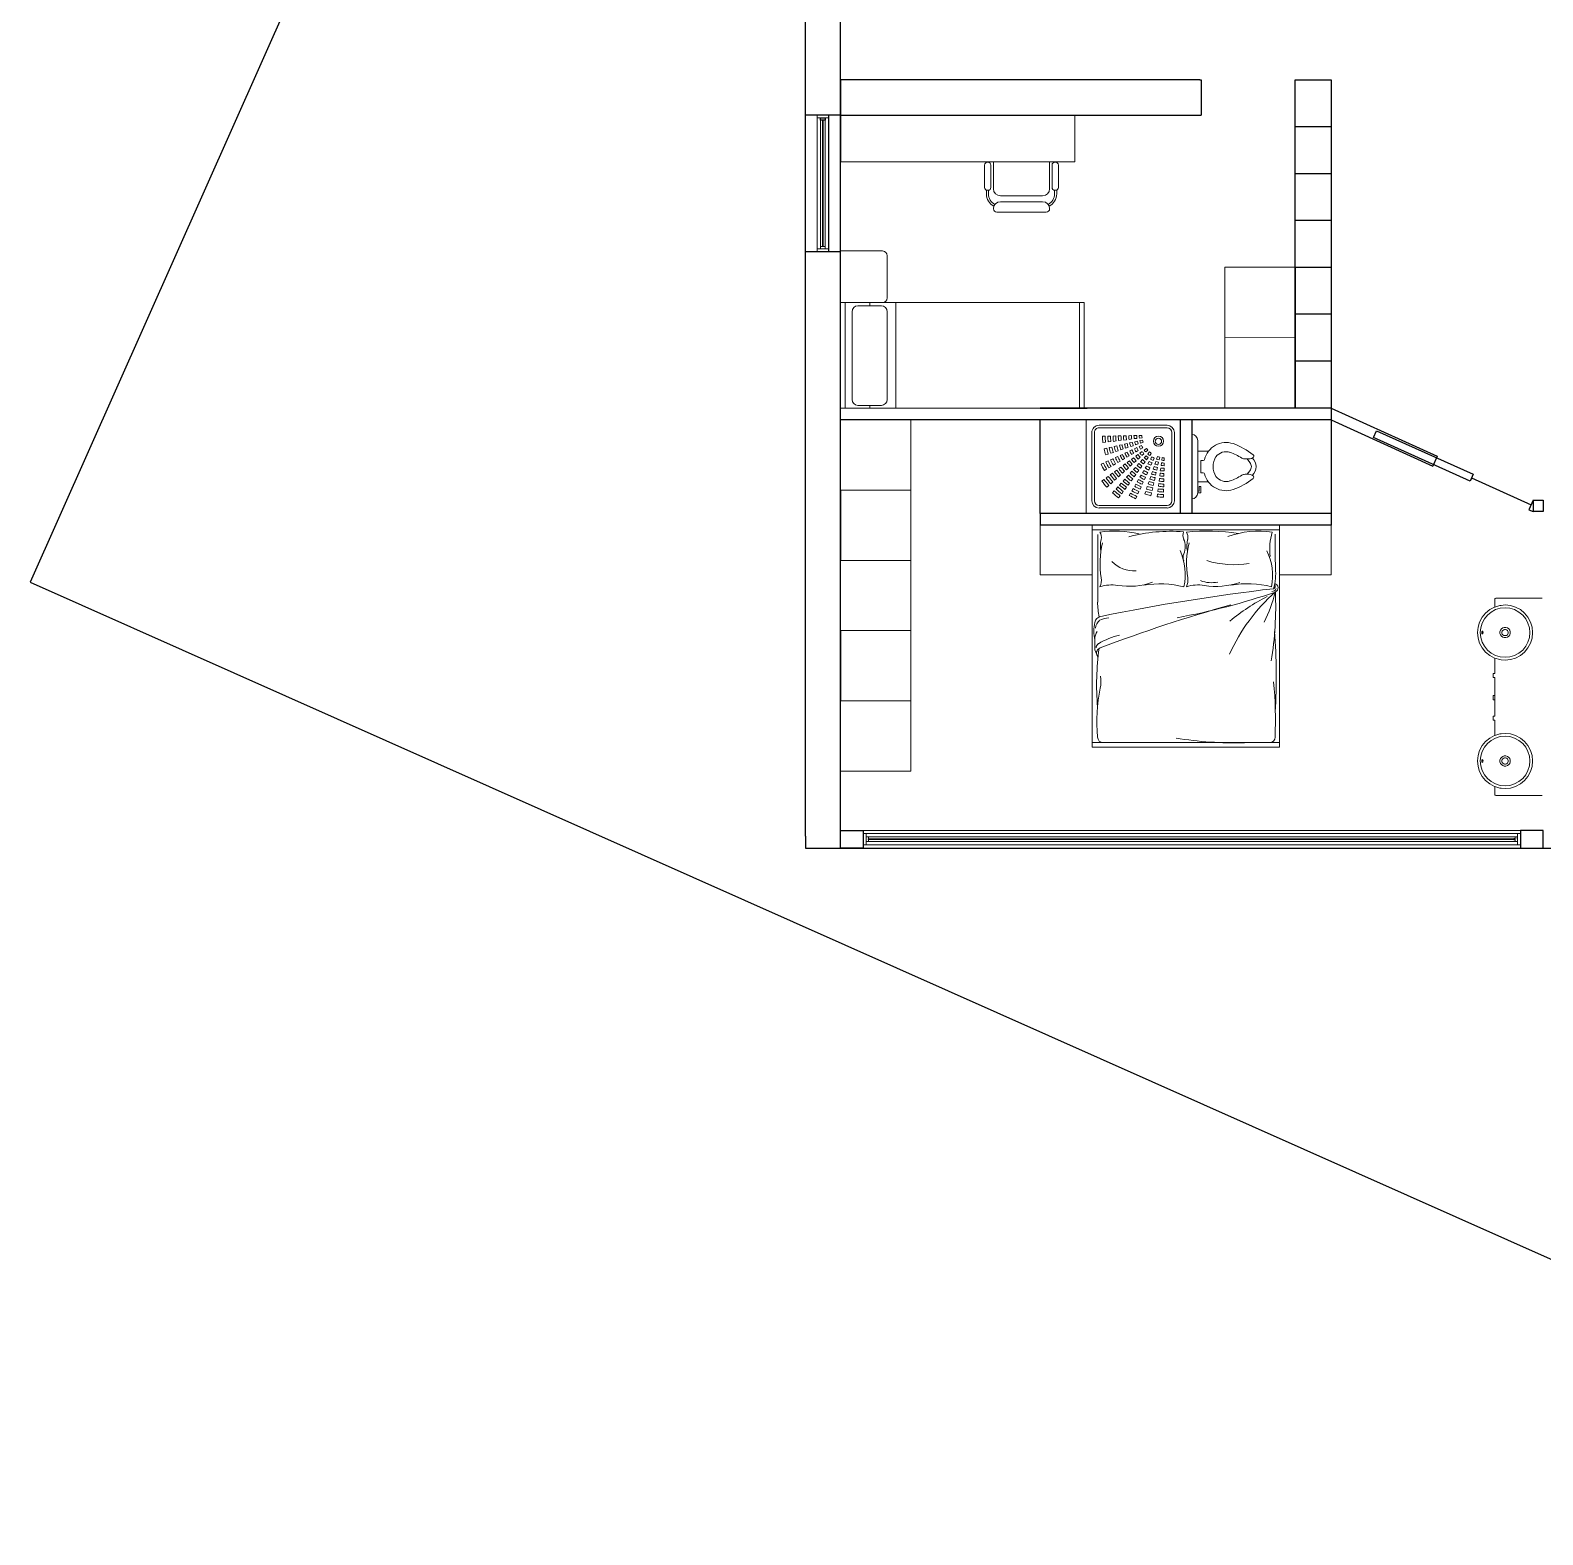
# Model space of a CAD drawing. Header units: inches. Extents: x 15 to 22798, y 21 to 21519.
# Drawn here: x 14394 to 15685, y 11486 to 12771 of the extents above; entities that cross this region are included whole.
import ezdxf

# ---------------------------------------------------------------- set-up
doc = ezdxf.new("R2010")
doc.units = ezdxf.units.IN
doc.header["$MEASUREMENT"] = 0
for name, color, linetype, lineweight in [('ARREDAMENTO', 8, 'Continuous', 13), ('ARREDI_attrezzature_furniture', 175, 'Continuous', 9), ('PORTE_finestre_doors_windows', 4, 'Continuous', 15)]:
    doc.layers.add(name, color=color, linetype=linetype, lineweight=lineweight)
doc.layers.add('INFISSI', color=4, linetype='Continuous')
doc.styles.add('ARCH', font='txt')
doc.styles.get("Standard").update_dxf_attribs({"font": 'Arial.ttf'})

# ---------------------------------------------------------------- blocks, each defined once
blk = doc.blocks.new('15PTOI06')
for p, q in [((8, 8.5), (8, -8.5)), ((11.5, 5), (8, 5)), ((9, 2), (9.765178, 2)), ((9, -2), (9, 2)), ((23.431562, 2.5), (24.727861, 2.5)), ((24.931034, 1.327586), (24.062054, 2.5)), ((9.765178, -2), (9, -2)), ((23.431562, -2.5), (24.690476, -2.5)), ((24.931034, -1.327586), (24.062054, -2.5)), ((11.5, -5), (8, -5)), ((8.5, -8), (8, -8)), ((8, -8.5), (9, -8.5)), ((9, -6.5), (8.5, -6.5)), ((8.5, -6.5), (8.5, -8)), ((9, -8.5), (9, -6.5))]:
    blk.add_line(p, q)
for centre, radius, start, end in [((6, 8.5), 2, 0, 90), ((17.25, 0.65), 7.210062, 71.816347, 166.116636), ((12, -13.75), 22.534695, 51.265418, 70.559965), ((9.765178, 2.5), 0.5, 270, 346.116636), ((19.118098, 0), 6.118098, 147.797266, 212.202734), ((17.25, 0.65), 4.210062, 71.816347, 142.891702), ((12, -13.75), 19.534695, 57.937508, 70.559965), ((23.431562, 4.5), 2, 237.937508, 270), ((24.727861, 4.5), 2, 270, 314.939898), ((23.666667, 0), 1.833333, 313.602819, 46.397181), ((23.166667, 0), 3.833333, 313.602819, 46.397181), ((25.787408, 3.438228), 0.5, 314.939898, 51.265418), ((9.765178, -2.5), 0.5, 13.883364, 90), ((17.25, -0.65), 7.210062, 193.883364, 288.183653), ((17.25, -0.65), 4.210062, 217.108298, 288.183653), ((12, 13.75), 19.534695, 289.440035, 302.062492), ((12, 13.75), 22.534695, 289.440035, 308.665009), ((23.431562, -4.5), 2, 90, 122.062492), ((24.690476, -4.5), 2, 44.162471, 90), ((25.766527, -3.454957), 0.5, 308.665009, 44.162471), ((6, -8.5), 2, 270, 0)]:
    blk.add_arc(centre, radius, start, end)
at = {"style": 'ARCH'}
for tag, p, flags in [('ITEM', (0, -19.5), 3), ('ROOM_NUMBER', (0, -28.5), 1)]:
    blk.add_attdef(tag, p, '', height=6, dxfattribs=dict(at, flags=flags))
blk = doc.blocks.new('lettone')
at = {"layer": 'ARREDAMENTO'}
for p, q in [((15256.3, 12306), (15256.3, 12348.3)), ((15300.6, 12348.3), (15300.6, 12158.7)), ((15460.6, 12348.3), (15460.6, 12158.7)), ((15504.8, 12306), (15504.8, 12348.3)), ((15460.6, 12344.3), (15300.6, 12344.3)), ((15305.3, 12282.6), (15305.3, 12340.5)), ((15300.6, 12306), (15256.3, 12306)), ((15460.6, 12306), (15504.8, 12306)), ((15302.9, 12242.8), (15302.9, 12252)), ((15303.2, 12241.2), (15305.3, 12235.6)), ((15460.6, 12162.7), (15300.6, 12162.7)), ((15460.6, 12158.7), (15300.6, 12158.7))]:
    blk.add_line(p, q, dxfattribs=at)
for centre, radius, start, end in [((15319.1, 12242.9), 100.3, 77.5752, 96.8586), ((15301, 12338.1), 7.52, 344.8012, 35.6212), ((15328.4, 12330.6), 20.8, 164.8012, 192.688), ((15367.4, 12206.4), 136.7, 85.318, 105.1075), ((15364.2, 12330), 15.9, 337.1192, 24.2123), ((15402.2, 12330.6), 20.8, 164.8012, 192.688), ((15500.8, 12328), 48.6, 162.8009, 187.5389), ((16757.2, 12338.5), 1300.4, 179.9104, 181.1885), ((15379.5, 12315.4), 72.2, 165.74, 189.6289), ((15332.1, 12306.4), 48, 347.0138, 24.882), ((15386.3, 12320.7), 8.08, 157.1192, 200.9839), ((15453.4, 12315.4), 72.2, 165.74, 189.6289), ((15406.9, 12305.1), 47.8, 348.7109, 26.6681), ((15337, 12336.9), 27.7, 224.9902, 272.1705), ((15421.6, 12392.5), 77.9, 252.7298, 279.568), ((15408.8, 12307.3), 48.5, 344.1443, 4.9446), ((15296.4, 12301.3), 12.1, 333.0351, 9.6289), ((15317.1, 12264.5), 32.8, 80.6074, 107.6402), ((15332.2, 12355.7), 59.6, 260.6074, 289.6441), ((15358.4, 12216.7), 81.5, 75.4027, 99.6734), ((15370.3, 12301.3), 12.1, 333.0351, 9.6289), ((15391, 12264.5), 32.8, 80.6074, 107.6402), ((15402.4, 12323.4), 24.2, 247.6175, 282.852), ((15406.2, 12357.5), 61.5, 260.7499, 289.3428), ((15433.4, 12214.7), 83.6, 75.8991, 99.8562), ((15455, 12296), 1.97, 281.8744, 50.6042), ((15455.4, 12294.8), 3.9, 296.0618, 73.6995), ((15365, 12283.4), 59.8, 180.7687, 192.911), ((15664.5, 10521.7), 1784.7, 96.728, 101.523), ((15271.5, 12830.2), 570, 280.272, 289.0031), ((15562.2, 12172.7), 158.5, 131.5468, 155.6167), ((15542.8, 12112.4), 198.2, 117.9144, 128.9624), ((15330.2, 12323.4), 130.8, 333.6904, 345.8106), ((15175.2, 12279), 282.1, 350.4906, 2.5059), ((15454.2, 12295.7), 3.89, 265.5011, 337.3948), ((15309.3, 12263.9), 6.59, 101.6131, 167.1173), ((15316.3, 12247.1), 22.1, 93.536, 114.9661), ((15765.6, 11038.2), 1289.5, 105.592, 110.8132), ((15335.5, 12257.9), 33.4, 167.1173, 193.0714), ((15313, 12251.4), 10.1, 142.2698, 183.3983), ((15313, 12259.7), 9.53, 129.4016, 175.3151), ((14933.4, 12218.3), 524.4, 356.777, 4.3028), ((15308.2, 12243.6), 4.18, 120.7024, 180.9899), ((15309, 12239.1), 4.71, 109.3276, 200.2459), ((15529.8, 12212.3), 225.4, 172.1235, 184.8247), ((15337.5, 12196.7), 59.4, 103.1349, 121.9888), ((15307.6, 12242.8), 4.71, 180, 200.2459), ((15307.6, 12242.8), 4.71, 180, 200.2459), ((15276.7, 12215.4), 31.4, 348.6575, 7.5253), ((15448.6, 12180.9), 144, 168.6575, 185.361), ((15115.4, 12181.9), 341.7, 357.5735, 5.4873), ((15310, 12167.4), 4.71, 180, 270), ((15421.7, 12462.8), 300.3, 260.5168, 271.6934), ((15452.1, 12167.4), 4.71, 270, 360)]:
    blk.add_arc(centre, radius, start, end, dxfattribs=at)

msp = doc.modelspace()

# ---------------------------------------------------------------- linework, layer by layer
for p, q in [((15055.7, 12102.7), (15055.7, 13312.7)), ((15055.7, 12102.7), (15055.7, 13312.7)), ((15085.7, 12072.7), (15085.7, 13312.7)), ((15085.7, 12072.7), (15085.7, 13312.7)), ((15392.6, 12728.5), (15085.7, 12728.5)), ((15085.7, 12728.5), (15085.7, 12698.5)), ((15392.6, 12728.5), (15393.8, 12728.5)), ((15393.8, 12728.5), (15393.8, 12698.5)), ((15085.7, 12698.5), (15393.8, 12698.5)), ((15085.7, 12698.5), (15085.7, 12658.5)), ((15504.8, 12688.5), (15473.8, 12688.5)), ((15473.8, 12648.5), (15504.8, 12648.5)), ((15504.8, 12608.5), (15473.8, 12608.5)), ((15473.8, 12568.5), (15504.8, 12568.5)), ((15473.8, 12568.3), (15473.8, 12448.3)), ((15504.8, 12528.5), (15473.8, 12528.5)), ((15473.8, 12528.5), (15473.8, 12488.5)), ((15473.8, 12488.5), (15504.8, 12488.5)), ((15504.8, 12438.3), (15085.7, 12438.3)), ((15504.8, 12448.3), (15256.3, 12448.3)), ((15256.3, 12448.3), (15296.3, 12448.3)), ((15256.3, 12358.3), (15256.3, 12438.3)), ((15396.3, 12448.3), (15296.3, 12448.3)), ((15375.6, 12438.3), (15375.6, 12358.3)), ((15385.6, 12438.3), (15385.6, 12358.3)), ((15473.8, 12448.3), (15413.8, 12448.3)), ((15504.8, 12448.3), (15504.8, 12348.3)), ((15504.8, 12448.3), (15595.2, 12407.1)), ((15504.8, 12438.3), (15591.5, 12398.8)), ((15595.2, 12407.1), (15591.5, 12398.8)), ((15624.5, 12388.6), (15675.3, 12365.7)), ((15085.7, 12378.3), (15085.7, 12318.3)), ((15677.1, 12369.8), (15673.4, 12361.5)), ((15673.4, 12361.5), (15677.1, 12359.9)), ((15677.1, 12369.8), (15677.1, 12359.9)), ((15504.8, 12358.3), (15256.3, 12358.3)), ((15256.3, 12358.3), (15256.3, 12348.3)), ((15504.8, 12348.3), (15256.3, 12348.3)), ((15477.1, 12348.3), (15283.7, 12348.3)), ((15085.7, 12258.3), (15085.7, 12198.3)), ((15085.7, 12258.3), (15085.7, 12198.3)), ((15055.7, 12082.7), (15055.7, 12102.7)), ((15055.7, 12082.7), (15055.7, 12102.7)), ((15055.7, 12082.7), (15055.7, 12072.7)), ((15055.7, 12082.7), (15055.7, 12072.7)), ((15055.7, 12072.7), (15715.7, 12072.7)), ((15055.7, 12072.7), (15085.7, 12072.7)), ((15055.7, 12072.7), (15085.7, 12072.7))]:
    msp.add_line(p, q)
at = {"color": 4}
for p, q in [((15085.7, 12698.5), (15055.7, 12698.5)), ((15085.7, 12581.8), (15055.7, 12581.8))]:
    msp.add_line(p, q, dxfattribs=at)
for points in [[(14393.9, 12299.6), (16221.1, 11486.4), (17034.3, 13313.7), (15207.1, 14126.8)], [(15473.8, 12728.5), (15504.8, 12728.5), (15504.8, 12448.3), (15473.8, 12448.3)], [(15623.3, 12385.9), (15540.8, 12423.1), (15543.5, 12429), (15626, 12391.8)], [(15085.7, 12087.7), (15105.2, 12087.7), (15105.2, 12072.7), (15085.7, 12072.7)], [(15085.7, 12087.7), (15105.2, 12087.7), (15105.2, 12072.7), (15085.7, 12072.7)], [(15685.7, 12087.7), (15666.2, 12087.7), (15666.2, 12072.7), (15685.7, 12072.7)], [(15685.7, 12087.7), (15666.2, 12087.7), (15666.2, 12072.7), (15685.7, 12072.7)]]:
    msp.add_lwpolyline(points, close=True)
msp.add_lwpolyline([(15677.1, 12369.8), (15685.7, 12369.8), (15685.7, 12359.9), (15677.1, 12359.9)])
at = {"layer": 'ARREDAMENTO'}
for p, q in [((15285.7, 12658.5), (15285.7, 12698.5)), ((15085.7, 12658.5), (15205.7, 12658.5)), ((15205.7, 12658.5), (15285.7, 12658.5)), ((15211.7, 12658.2), (15211.1, 12658.2)), ((15216.3, 12658.5), (15216.3, 12635.5)), ((15264.3, 12635.5), (15264.3, 12658.5)), ((15268.8, 12658.2), (15269.4, 12658.2)), ((15208.7, 12655.8), (15208.7, 12636.6)), ((15214.1, 12636.6), (15214.1, 12655.8)), ((15266.4, 12636.6), (15266.4, 12655.8)), ((15271.8, 12655.8), (15271.8, 12636.6)), ((15210.3, 12631.2), (15210.3, 12634.4)), ((15211.1, 12634.2), (15211.7, 12634.2)), ((15212.1, 12631.2), (15212.1, 12634.2)), ((15268.5, 12631.2), (15268.5, 12634.2)), ((15269.4, 12634.2), (15268.8, 12634.2)), ((15270.3, 12631.2), (15270.3, 12634.4)), ((15216.3, 12618.5), (15216.3, 12618.5)), ((15222.3, 12629.5), (15258.3, 12629.5)), ((15258.3, 12624.5), (15222.3, 12624.5)), ((15219.3, 12615.5), (15261.3, 12615.5)), ((15085.7, 12588.4), (15085.7, 12543.4)), ((15085.7, 12582.4), (15085.7, 12543.4)), ((15121.7, 12582.4), (15085.7, 12582.4)), ((15125.7, 12542.3), (15125.7, 12578.4)), ((15413.8, 12508.5), (15413.8, 12568.5)), ((15293.7, 12538.3), (15085.7, 12538.3)), ((15085.7, 12538.3), (15085.7, 12448.3)), ((15085.7, 12538.3), (15121.7, 12538.3)), ((15089.7, 12538.3), (15089.7, 12448.3)), ((15095.6, 12530.6), (15095.6, 12455.6)), ((15120.6, 12535.6), (15100.6, 12535.6)), ((15110.8, 12535.6), (15110.8, 12538.3)), ((15125.6, 12455.6), (15125.6, 12530.6)), ((15132.9, 12538.3), (15132.9, 12448.3)), ((15289.7, 12448.3), (15289.7, 12538.3)), ((15293.7, 12448.3), (15293.7, 12538.3)), ((15473.8, 12508.3), (15413.8, 12508.5)), ((15100.6, 12450.6), (15120.6, 12450.6)), ((15110.8, 12448.3), (15110.8, 12450.6)), ((15256.3, 12448.3), (15085.7, 12448.3)), ((15085.7, 12448.3), (15435.7, 12448.3)), ((15293.7, 12448.3), (15085.7, 12448.3)), ((15085.7, 12438.3), (15145.7, 12438.3)), ((15145.7, 12438.3), (15145.7, 12378.3)), ((15375.6, 12438.3), (15295.6, 12438.3)), ((15295.6, 12438.3), (15295.6, 12358.3)), ((15300.3, 12427.4), (15300.3, 12369.2)), ((15302.5, 12427.4), (15302.5, 12369.2)), ((15364.6, 12433.6), (15306.5, 12433.6)), ((15364.6, 12431.4), (15306.5, 12431.4)), ((15368.6, 12369.2), (15368.6, 12427.4)), ((15370.8, 12369.2), (15370.8, 12427.4)), ((15145.7, 12378.3), (15085.7, 12378.3)), ((15145.7, 12318.3), (15145.7, 12378.3)), ((15145.7, 12378.3), (15145.7, 12258.3)), ((15306.5, 12365.2), (15364.6, 12365.2)), ((15306.5, 12363), (15364.6, 12363)), ((15295.6, 12358.3), (15375.6, 12358.3)), ((15085.7, 12318.3), (15145.7, 12318.3)), ((15644.5, 12285.4), (15644.4, 12285)), ((15644.4, 12285), (15644.4, 12278.4)), ((15644.8, 12285.8), (15644.5, 12285.4)), ((15645.2, 12286), (15644.8, 12285.8)), ((15645.8, 12286), (15645.2, 12286)), ((15684.9, 12286), (15645.8, 12286)), ((15633.6, 12269.7), (15631.4, 12265.6)), ((15636.5, 12273.3), (15633.6, 12269.7)), ((15638.2, 12271.6), (15635.6, 12268.4)), ((15640.1, 12276.2), (15636.5, 12273.3)), ((15641.4, 12274.2), (15638.2, 12271.6)), ((15644.2, 12278.4), (15640.1, 12276.2)), ((15645.1, 12276.2), (15641.4, 12274.2)), ((15644.4, 12278.4), (15644.2, 12278.4)), ((15644.4, 12278.4), (15648.6, 12279.7)), ((15649.1, 12277.4), (15645.1, 12276.2)), ((15648.6, 12279.7), (15649.7, 12279.8)), ((15653.2, 12277.8), (15649.1, 12277.4)), ((15653.2, 12280.2), (15649.7, 12279.8)), ((15657.8, 12279.7), (15653.2, 12280.2)), ((15657.3, 12277.4), (15653.2, 12277.8)), ((15661.3, 12276.2), (15657.3, 12277.4)), ((15662.2, 12278.4), (15657.8, 12279.7)), ((15664.9, 12274.2), (15661.3, 12276.2)), ((15666.3, 12276.2), (15662.2, 12278.4)), ((15668.2, 12271.6), (15664.9, 12274.2)), ((15669.8, 12273.3), (15666.3, 12276.2)), ((15670.8, 12268.4), (15668.2, 12271.6)), ((15672.7, 12269.7), (15669.8, 12273.3)), ((15674.9, 12265.6), (15672.7, 12269.7)), ((15145.7, 12258.3), (15085.7, 12258.3)), ((15145.7, 12198.3), (15145.7, 12258.3)), ((15145.7, 12258.3), (15145.7, 12198.3)), ((15630.1, 12261.2), (15629.7, 12256.6)), ((15629.7, 12256.6), (15630.1, 12252)), ((15631.4, 12265.6), (15630.1, 12261.2)), ((15632.4, 12260.8), (15632, 12256.6)), ((15632, 12256.6), (15632.4, 12252.5)), ((15633.6, 12264.7), (15632.4, 12260.8)), ((15633.3, 12257.3), (15633.2, 12257)), ((15633.2, 12257), (15633.2, 12256.6)), ((15633.2, 12256.3), (15633.2, 12256.6)), ((15633.3, 12256), (15633.2, 12256.3)), ((15633.4, 12257.5), (15633.3, 12257.3)), ((15633.4, 12255.8), (15633.3, 12256)), ((15633.5, 12257.6), (15633.4, 12257.5)), ((15633.5, 12255.6), (15633.4, 12255.8)), ((15633.6, 12257.8), (15633.5, 12257.6)), ((15635.6, 12268.4), (15633.6, 12264.7)), ((15633.8, 12257.8), (15633.6, 12257.8)), ((15633.8, 12257.8), (15633.9, 12257.8)), ((15633.9, 12257.8), (15634.1, 12257.6)), ((15634.1, 12257.6), (15634.2, 12257.5)), ((15634.1, 12255.6), (15634.2, 12255.8)), ((15634.2, 12257.5), (15634.3, 12257.3)), ((15634.2, 12255.8), (15634.3, 12256)), ((15634.3, 12257.3), (15634.3, 12257)), ((15634.3, 12257), (15634.4, 12256.6)), ((15634.3, 12256.3), (15634.4, 12256.6)), ((15634.3, 12256), (15634.3, 12256.3)), ((15649.3, 12258.6), (15648.8, 12257.3)), ((15648.8, 12257.3), (15648.8, 12255.9)), ((15648.8, 12255.9), (15649.3, 12254.6)), ((15650.1, 12259.8), (15649.3, 12258.6)), ((15651.2, 12260.6), (15650.1, 12259.8)), ((15650.8, 12257.9), (15650.5, 12257.1)), ((15650.5, 12257.1), (15650.5, 12256.2)), ((15650.5, 12256.2), (15650.8, 12255.4)), ((15651.3, 12258.5), (15650.8, 12257.9)), ((15652.5, 12261), (15651.2, 12260.6)), ((15652, 12259), (15651.3, 12258.5)), ((15652.8, 12259.3), (15652, 12259)), ((15653.9, 12261), (15652.5, 12261)), ((15653.6, 12259.3), (15652.8, 12259.3)), ((15654.4, 12259), (15653.6, 12259.3)), ((15655.2, 12260.6), (15653.9, 12261)), ((15655.1, 12258.5), (15654.4, 12259)), ((15655.6, 12257.9), (15655.1, 12258.5)), ((15656.3, 12259.8), (15655.2, 12260.6)), ((15655.9, 12257.1), (15655.6, 12257.9)), ((15655.6, 12255.4), (15655.9, 12256.2)), ((15655.9, 12256.2), (15655.9, 12257.1)), ((15657.1, 12258.6), (15656.3, 12259.8)), ((15657.5, 12257.3), (15657.1, 12258.6)), ((15657.1, 12254.6), (15657.5, 12255.9)), ((15657.5, 12255.9), (15657.5, 12257.3)), ((15672.7, 12264.7), (15670.8, 12268.4)), ((15674, 12260.8), (15672.7, 12264.7)), ((15674.4, 12256.6), (15674, 12260.8)), ((15674, 12252.5), (15674.4, 12256.6)), ((15676.3, 12261.2), (15674.9, 12265.6)), ((15676.7, 12256.6), (15676.3, 12261.2)), ((15676.3, 12252), (15676.7, 12256.6)), ((15630.1, 12252), (15631.4, 12247.6)), ((15631.4, 12247.6), (15633.6, 12243.6)), ((15632.4, 12252.5), (15633.6, 12248.5)), ((15633.6, 12255.5), (15633.5, 12255.6)), ((15633.8, 12255.5), (15633.6, 12255.5)), ((15633.6, 12248.5), (15635.6, 12244.9)), ((15633.6, 12243.6), (15636.5, 12240)), ((15633.8, 12255.5), (15633.9, 12255.5)), ((15633.9, 12255.5), (15634.1, 12255.6)), ((15635.6, 12244.9), (15638.2, 12241.7)), ((15649.3, 12254.6), (15650.1, 12253.5)), ((15650.1, 12253.5), (15651.2, 12252.7)), ((15650.8, 12255.4), (15651.3, 12254.7)), ((15651.2, 12252.7), (15652.5, 12252.3)), ((15651.3, 12254.7), (15652, 12254.2)), ((15652, 12254.2), (15652.8, 12254)), ((15652.5, 12252.3), (15653.9, 12252.3)), ((15652.8, 12254), (15653.6, 12254)), ((15653.6, 12254), (15654.4, 12254.2)), ((15653.9, 12252.3), (15655.2, 12252.7)), ((15654.4, 12254.2), (15655.1, 12254.7)), ((15655.1, 12254.7), (15655.6, 12255.4)), ((15655.2, 12252.7), (15656.3, 12253.5)), ((15656.3, 12253.5), (15657.1, 12254.6)), ((15668.2, 12241.7), (15670.8, 12244.9)), ((15669.8, 12240), (15672.7, 12243.6)), ((15670.8, 12244.9), (15672.7, 12248.5)), ((15672.7, 12248.5), (15674, 12252.5)), ((15672.7, 12243.6), (15674.9, 12247.6)), ((15674.9, 12247.6), (15676.3, 12252)), ((15636.5, 12240), (15640.1, 12237.1)), ((15638.2, 12241.7), (15641.4, 12239)), ((15640.1, 12237.1), (15644.2, 12234.9)), ((15641.4, 12239), (15645.1, 12237.1)), ((15644.2, 12234.9), (15644.4, 12234.8)), ((15644.4, 12234.8), (15648.6, 12233.6)), ((15644.4, 12234.8), (15644.4, 12221.8)), ((15645.1, 12237.1), (15649.1, 12235.9)), ((15649.7, 12233.5), (15648.6, 12233.6)), ((15649.1, 12235.9), (15653.2, 12235.5)), ((15649.7, 12233.5), (15653.2, 12233.1)), ((15649.7, 12233.5), (15649.7, 12233.5)), ((15653.2, 12235.5), (15657.3, 12235.9)), ((15653.2, 12233.1), (15657.8, 12233.6)), ((15657.3, 12235.9), (15661.3, 12237.1)), ((15657.8, 12233.6), (15662.2, 12234.9)), ((15661.3, 12237.1), (15664.9, 12239)), ((15662.2, 12234.9), (15666.3, 12237.1)), ((15664.9, 12239), (15668.2, 12241.7)), ((15666.3, 12237.1), (15669.8, 12240)), ((15644.4, 12221.8), (15643.1, 12221.8)), ((15643.1, 12221.8), (15643.1, 12218.3)), ((15643.1, 12218.3), (15644.4, 12218.3)), ((15644.4, 12218.3), (15644.4, 12217.3)), ((15644.4, 12207.7), (15644.4, 12217.3)), ((15644.4, 12213.7), (15644.4, 12199.4)), ((15644.4, 12189.9), (15644.4, 12204.2)), ((15085.7, 12198.3), (15145.7, 12198.3)), ((15145.7, 12198.3), (15145.7, 12138.3)), ((15644.4, 12202.8), (15643.1, 12202.8)), ((15643.1, 12202.8), (15643.1, 12199.3)), ((15643.1, 12199.3), (15644.4, 12199.3)), ((15644.4, 12195.9), (15644.4, 12186.3)), ((15643.1, 12181.8), (15643.1, 12185.3)), ((15643.1, 12185.3), (15644.4, 12185.3)), ((15644.4, 12181.8), (15643.1, 12181.8)), ((15644.4, 12185.3), (15644.4, 12186.3)), ((15644.4, 12168.8), (15644.4, 12181.8)), ((15636.5, 12163.6), (15640.1, 12166.6)), ((15640.1, 12166.6), (15644.2, 12168.7)), ((15641.4, 12164.6), (15645.1, 12166.6)), ((15644.2, 12168.7), (15644.4, 12168.8)), ((15644.4, 12168.8), (15648.6, 12170.1)), ((15645.1, 12166.6), (15649.1, 12167.8)), ((15649.7, 12170.2), (15648.6, 12170.1)), ((15649.1, 12167.8), (15653.2, 12168.2)), ((15649.7, 12170.2), (15653.2, 12170.5)), ((15649.7, 12170.2), (15649.7, 12170.2)), ((15653.2, 12170.5), (15657.8, 12170.1)), ((15653.2, 12168.2), (15657.3, 12167.8)), ((15657.3, 12167.8), (15661.3, 12166.6)), ((15657.8, 12170.1), (15662.2, 12168.7)), ((15661.3, 12166.6), (15664.9, 12164.6)), ((15662.2, 12168.7), (15666.3, 12166.6)), ((15666.3, 12166.6), (15669.8, 12163.6)), ((15630.1, 12151.6), (15631.4, 12156)), ((15631.4, 12156), (15633.6, 12160.1)), ((15632.4, 12151.1), (15633.6, 12155.1)), ((15633.6, 12160.1), (15636.5, 12163.6)), ((15633.6, 12155.1), (15635.6, 12158.8)), ((15635.6, 12158.8), (15638.2, 12162)), ((15638.2, 12162), (15641.4, 12164.6)), ((15664.9, 12164.6), (15668.2, 12162)), ((15668.2, 12162), (15670.8, 12158.8)), ((15669.8, 12163.6), (15672.7, 12160.1)), ((15670.8, 12158.8), (15672.7, 12155.1)), ((15672.7, 12160.1), (15674.9, 12156)), ((15672.7, 12155.1), (15674, 12151.1)), ((15674.9, 12156), (15676.3, 12151.6)), ((15629.7, 12147), (15630.1, 12151.6)), ((15630.1, 12142.4), (15629.7, 12147)), ((15631.4, 12138), (15630.1, 12142.4)), ((15632, 12147), (15632.4, 12151.1)), ((15632.4, 12142.9), (15632, 12147)), ((15633.6, 12138.9), (15632.4, 12142.9)), ((15633.3, 12147.6), (15633.2, 12147.4)), ((15633.2, 12147.4), (15633.2, 12147)), ((15633.2, 12146.6), (15633.2, 12147)), ((15633.3, 12146.4), (15633.2, 12146.6)), ((15633.4, 12147.8), (15633.3, 12147.6)), ((15633.4, 12146.2), (15633.3, 12146.4)), ((15633.5, 12148), (15633.4, 12147.8)), ((15633.5, 12146), (15633.4, 12146.2)), ((15633.6, 12148.1), (15633.5, 12148)), ((15633.6, 12145.9), (15633.5, 12146)), ((15633.8, 12148.2), (15633.6, 12148.1)), ((15633.8, 12145.8), (15633.6, 12145.9)), ((15633.8, 12148.2), (15633.9, 12148.1)), ((15633.8, 12145.8), (15633.9, 12145.9)), ((15633.9, 12148.1), (15634.1, 12148)), ((15633.9, 12145.9), (15634.1, 12146)), ((15634.1, 12148), (15634.2, 12147.8)), ((15634.1, 12146), (15634.2, 12146.2)), ((15634.2, 12147.8), (15634.3, 12147.6)), ((15634.2, 12146.2), (15634.3, 12146.4)), ((15634.3, 12147.6), (15634.3, 12147.4)), ((15634.3, 12147.4), (15634.4, 12147)), ((15634.3, 12146.6), (15634.4, 12147)), ((15634.3, 12146.4), (15634.3, 12146.6)), ((15648.8, 12147.7), (15649.3, 12149)), ((15648.8, 12146.3), (15648.8, 12147.7)), ((15649.3, 12145), (15648.8, 12146.3)), ((15649.3, 12149), (15650.1, 12150.1)), ((15650.1, 12143.9), (15649.3, 12145)), ((15650.1, 12150.1), (15651.2, 12150.9)), ((15651.2, 12143.1), (15650.1, 12143.9)), ((15650.5, 12147.4), (15650.8, 12148.2)), ((15650.5, 12146.6), (15650.5, 12147.4)), ((15650.8, 12145.8), (15650.5, 12146.6)), ((15650.8, 12148.2), (15651.3, 12148.9)), ((15651.3, 12145.1), (15650.8, 12145.8)), ((15651.2, 12150.9), (15652.5, 12151.3)), ((15652.5, 12142.6), (15651.2, 12143.1)), ((15651.3, 12148.9), (15652, 12149.4)), ((15652, 12144.6), (15651.3, 12145.1)), ((15652, 12149.4), (15652.8, 12149.7)), ((15652.8, 12144.3), (15652, 12144.6)), ((15652.5, 12151.3), (15653.9, 12151.3)), ((15653.9, 12142.6), (15652.5, 12142.6)), ((15652.8, 12149.7), (15653.6, 12149.7)), ((15653.6, 12144.3), (15652.8, 12144.3)), ((15653.6, 12149.7), (15654.4, 12149.4)), ((15654.4, 12144.6), (15653.6, 12144.3)), ((15653.9, 12151.3), (15655.2, 12150.9)), ((15655.2, 12143.1), (15653.9, 12142.6)), ((15654.4, 12149.4), (15655.1, 12148.9)), ((15655.1, 12145.1), (15654.4, 12144.6)), ((15655.1, 12148.9), (15655.6, 12148.2)), ((15655.6, 12145.8), (15655.1, 12145.1)), ((15655.2, 12150.9), (15656.3, 12150.1)), ((15656.3, 12143.9), (15655.2, 12143.1)), ((15655.6, 12148.2), (15655.9, 12147.4)), ((15655.9, 12146.6), (15655.6, 12145.8)), ((15655.9, 12147.4), (15655.9, 12146.6)), ((15656.3, 12150.1), (15657.1, 12149)), ((15657.1, 12145), (15656.3, 12143.9)), ((15657.1, 12149), (15657.5, 12147.7)), ((15657.5, 12146.3), (15657.1, 12145)), ((15657.5, 12147.7), (15657.5, 12146.3)), ((15674, 12142.9), (15672.7, 12138.9)), ((15674, 12151.1), (15674.4, 12147)), ((15674.4, 12147), (15674, 12142.9)), ((15676.3, 12142.4), (15674.9, 12138)), ((15676.3, 12151.6), (15676.7, 12147)), ((15676.7, 12147), (15676.3, 12142.4)), ((15145.7, 12138.3), (15085.7, 12138.3)), ((15633.6, 12133.9), (15631.4, 12138)), ((15635.6, 12135.2), (15633.6, 12138.9)), ((15636.5, 12130.3), (15633.6, 12133.9)), ((15638.2, 12132), (15635.6, 12135.2)), ((15640.1, 12127.4), (15636.5, 12130.3)), ((15641.4, 12129.4), (15638.2, 12132)), ((15644.2, 12125.2), (15640.1, 12127.4)), ((15645.1, 12127.4), (15641.4, 12129.4)), ((15649.1, 12126.2), (15645.1, 12127.4)), ((15661.3, 12127.4), (15657.3, 12126.2)), ((15664.9, 12129.4), (15661.3, 12127.4)), ((15666.3, 12127.4), (15662.2, 12125.2)), ((15668.2, 12132), (15664.9, 12129.4)), ((15669.8, 12130.3), (15666.3, 12127.4)), ((15670.8, 12135.2), (15668.2, 12132)), ((15672.7, 12133.9), (15669.8, 12130.3)), ((15672.7, 12138.9), (15670.8, 12135.2)), ((15674.9, 12138), (15672.7, 12133.9)), ((15644.4, 12125.2), (15644.2, 12125.2)), ((15644.4, 12125.2), (15648.6, 12123.9)), ((15644.4, 12118.6), (15644.4, 12125.2)), ((15644.5, 12118.2), (15644.4, 12118.6)), ((15644.8, 12117.9), (15644.5, 12118.2)), ((15645.2, 12117.6), (15644.8, 12117.9)), ((15645.8, 12117.6), (15645.2, 12117.6)), ((15684.9, 12117.6), (15645.8, 12117.6)), ((15648.6, 12123.9), (15649.7, 12123.8)), ((15653.2, 12125.8), (15649.1, 12126.2)), ((15653.2, 12123.5), (15649.7, 12123.8)), ((15657.3, 12126.2), (15653.2, 12125.8)), ((15657.8, 12123.9), (15653.2, 12123.5)), ((15662.2, 12125.2), (15657.8, 12123.9))]:
    msp.add_line(p, q, dxfattribs=at)
msp.add_lwpolyline([(15413.8, 12448.3), (15473.8, 12448.3), (15473.8, 12568.7), (15413.8, 12568.7)], close=True, dxfattribs=at)
for points in [[(15309.8, 12418.8, -0.025404), (15309.4, 12424.2), (15311.7, 12424.3, 0.025404), (15312.1, 12419.1)], [(15314.3, 12419.4, -0.025404), (15313.9, 12424.3), (15316.2, 12424.4, 0.025404), (15316.6, 12419.7)], [(15318.7, 12419.9, -0.025404), (15318.4, 12424.4), (15320.7, 12424.5, 0.025404), (15321, 12420.2)], [(15323.2, 12420.5, -0.025404), (15322.9, 12424.5), (15325.2, 12424.6, 0.025404), (15325.5, 12420.8)], [(15327.6, 12421, -0.025404), (15327.3, 12424.6), (15329.7, 12424.7, 0.025404), (15329.9, 12421.3)], [(15332.1, 12421.6, -0.025404), (15331.8, 12424.7), (15334.1, 12424.8, 0.025404), (15334.4, 12421.9)], [(15336.5, 12422.2, -0.025404), (15336.3, 12424.8), (15338.6, 12424.9, 0.025404), (15338.8, 12422.4)], [(15341, 12422.7, -0.025404), (15340.8, 12424.9), (15343.1, 12425, 0.025404), (15343.2, 12423)], [(15312.2, 12408.3, -0.025404), (15310.8, 12413.5), (15313, 12414, 0.025404), (15314.4, 12409)], [(15315.1, 12414.5), (15317.4, 12415, 0.025404), (15318.7, 12410.5), (15316.5, 12409.7, -0.025404)], [(15320.7, 12411.2, -0.025404), (15319.5, 12415.5), (15321.8, 12416, 0.025404), (15322.9, 12411.9)], [(15325, 12412.6, -0.025404), (15323.9, 12416.5), (15326.1, 12417, 0.025404), (15327.2, 12413.4)], [(15329.2, 12414.1, -0.025404), (15328.2, 12417.5), (15330.5, 12418, 0.025404), (15331.4, 12414.8)], [(15328.6, 12409.8), (15330.5, 12410.7, 0.025404), (15332.2, 12407.5), (15330.3, 12406.4, -0.025404)], [(15333.5, 12415.5, -0.025404), (15332.6, 12418.5), (15334.9, 12419, 0.025404), (15335.7, 12416.2)], [(15332.7, 12411.7), (15334.6, 12412.6, 0.025404), (15336.1, 12409.8), (15334.2, 12408.7, -0.025404)], [(15336.7, 12413.5), (15338.7, 12414.5, 0.025404), (15339.9, 12412.1), (15338.1, 12411, -0.025404)], [(15337.7, 12416.9, -0.025404), (15337, 12419.5), (15339.2, 12420, 0.025404), (15339.9, 12417.7)], [(15340.8, 12415.4), (15342.8, 12416.3, 0.025404), (15343.8, 12414.3), (15341.9, 12413.2, -0.025404)], [(15342, 12418.4, -0.025404), (15341.3, 12420.5), (15343.6, 12421, 0.025404), (15344.1, 12419.1)], [(15341.4, 12409.8), (15343.3, 12411.2, 0.025404), (15344.8, 12409.3), (15343.1, 12407.8, -0.025404)], [(15345, 12412.5), (15346.9, 12413.9, 0.025404), (15348.2, 12412.3), (15346.4, 12410.8, -0.025404)], [(15349.7, 12407.8), (15351.1, 12409.6, -0.025404), (15349.6, 12410.9), (15348, 12409.2, 0.025404)], [(15308.2, 12400.5), (15310.2, 12401.4, 0.025404), (15312.9, 12396.2), (15311, 12395.1, -0.025404)], [(15312.3, 12402.3), (15314.2, 12403.2, 0.025404), (15316.7, 12398.4), (15314.9, 12397.3, -0.025404)], [(15316.3, 12404.2), (15318.3, 12405.1, 0.025404), (15320.6, 12400.7), (15318.7, 12399.6, -0.025404)], [(15320.4, 12406.1), (15322.4, 12407, 0.025404), (15324.5, 12403), (15322.6, 12401.9, -0.025404)], [(15323.3, 12396.6), (15325.2, 12397.9, 0.025404), (15328.2, 12394.3), (15326.5, 12392.7, -0.025404)], [(15324.5, 12407.9), (15326.5, 12408.8, 0.025404), (15328.3, 12405.3), (15326.5, 12404.2, -0.025404)], [(15327, 12399.2), (15328.8, 12400.6, 0.025404), (15331.5, 12397.3), (15329.8, 12395.7, -0.025404)], [(15330.6, 12401.9), (15332.4, 12403.2, 0.025404), (15334.8, 12400.3), (15333.1, 12398.7, -0.025404)], [(15334.2, 12404.5), (15336, 12405.9, 0.025404), (15338.2, 12403.3), (15336.5, 12401.7, -0.025404)], [(15337.8, 12407.2), (15339.7, 12408.6, 0.025404), (15341.5, 12406.3), (15339.8, 12404.8, -0.025404)], [(15341.8, 12396.9), (15343.1, 12398.8, -0.025404), (15340.5, 12400.9), (15339, 12399.2, 0.025404)], [(15344.4, 12400.6), (15345.8, 12402.4, -0.025404), (15343.5, 12404.3), (15342, 12402.5, 0.025404)], [(15347.1, 12404.2), (15348.5, 12406, -0.025404), (15346.6, 12407.6), (15345, 12405.9, 0.025404)], [(15348.9, 12395.4), (15349.8, 12397.4, -0.025404), (15347, 12398.8), (15345.9, 12397, 0.025404)], [(15350.8, 12399.5), (15351.7, 12401.5, -0.025404), (15349.3, 12402.7), (15348.2, 12400.8, 0.025404)], [(15352.7, 12403.6), (15353.6, 12405.5, -0.025404), (15351.6, 12406.6), (15350.5, 12404.7, 0.025404)], [(15352.7, 12396.2, 0.025404), (15355.8, 12395.4), (15356.3, 12397.6, -0.025404), (15353.5, 12398.4)], [(15354.2, 12400.5, 0.025404), (15356.8, 12399.7), (15357.3, 12402, -0.025404), (15354.9, 12402.7)], [(15355.6, 12404.7, 0.025404), (15357.8, 12404.1), (15358.3, 12406.4, -0.025404), (15356.4, 12406.9)], [(15359.4, 12399.3, 0.025404), (15362.1, 12399.1), (15362.1, 12401.4, -0.025404), (15359.7, 12401.6)], [(15360, 12403.7, 0.025404), (15362.2, 12403.5), (15362.2, 12405.9, -0.025404), (15360.3, 12406)], [(15308.9, 12386), (15310.7, 12387.3, 0.025404), (15314.9, 12382.3), (15313.2, 12380.7, -0.025404)], [(15312.5, 12388.6), (15314.4, 12390, 0.025404), (15318.2, 12385.3), (15316.5, 12383.7, -0.025404)], [(15316.1, 12391.3), (15318, 12392.6, 0.025404), (15321.5, 12388.3), (15319.8, 12386.7, -0.025404)], [(15319.7, 12393.9), (15321.6, 12395.3, 0.025404), (15324.9, 12391.3), (15323.1, 12389.7, -0.025404)], [(15331.2, 12382.5), (15332.5, 12384.3, -0.025404), (15328.5, 12387.6), (15327, 12385.9, 0.025404)], [(15333.8, 12386.1), (15335.2, 12388, -0.025404), (15331.5, 12390.9), (15330, 12389.2, 0.025404)], [(15336.5, 12389.7), (15337.8, 12391.6, -0.025404), (15334.5, 12394.3), (15333, 12392.6, 0.025404)], [(15339.1, 12393.3), (15340.5, 12395.2, -0.025404), (15337.5, 12397.6), (15336, 12395.9, 0.025404)], [(15343.3, 12383.2), (15344.2, 12385.1, -0.025404), (15340.2, 12387.2), (15339.1, 12385.4, 0.025404)], [(15345.2, 12387.3), (15346.1, 12389.2, -0.025404), (15342.5, 12391.1), (15341.4, 12389.2, 0.025404)], [(15347.1, 12391.3), (15348, 12393.3, -0.025404), (15344.8, 12395), (15343.7, 12393.1, 0.025404)], [(15348.4, 12383.5, 0.025404), (15352.7, 12382.2), (15353.3, 12384.5, -0.025404), (15349.2, 12385.7)], [(15349.9, 12387.7, 0.025404), (15353.7, 12386.6), (15354.3, 12388.9, -0.025404), (15350.6, 12389.9)], [(15351.3, 12392, 0.025404), (15354.8, 12391), (15355.3, 12393.2, -0.025404), (15352, 12394.2)], [(15357.7, 12385.9, 0.025404), (15361.8, 12385.6), (15361.8, 12387.9, -0.025404), (15358, 12388.2)], [(15358.3, 12390.4, 0.025404), (15361.9, 12390.1), (15361.9, 12392.4, -0.025404), (15358.6, 12392.7)], [(15358.8, 12394.8, 0.025404), (15362, 12394.6), (15362, 12396.9, -0.025404), (15359.1, 12397.1)], [(15323.2, 12371.6), (15324.6, 12373.5, -0.025404), (15319.5, 12377.6), (15318, 12375.9, 0.025404)], [(15325.9, 12375.2), (15327.2, 12377.1, -0.025404), (15322.5, 12381), (15321, 12379.2, 0.025404)], [(15328.5, 12378.9), (15329.9, 12380.7, -0.025404), (15325.5, 12384.3), (15324, 12382.6, 0.025404)], [(15337.7, 12370.9), (15338.6, 12372.9, -0.025404), (15333.4, 12375.6), (15332.3, 12373.8, 0.025404)], [(15339.6, 12375), (15340.5, 12377, -0.025404), (15335.7, 12379.5), (15334.6, 12377.6, 0.025404)], [(15341.5, 12379.1), (15342.4, 12381.1, -0.025404), (15338, 12383.4), (15336.9, 12381.5, 0.025404)], [(15345.5, 12375, 0.025404), (15350.7, 12373.5), (15351.2, 12375.8, -0.025404), (15346.3, 12377.2)], [(15351.7, 12377.9), (15352.3, 12380.1, -0.025404), (15347.7, 12381.4), (15347, 12379.2, 0.025404)], [(15356.1, 12372.6, 0.025404), (15361.5, 12372.2), (15361.5, 12374.5, -0.025404), (15356.3, 12374.9)], [(15356.6, 12377, 0.025404), (15361.6, 12376.6), (15361.6, 12379, -0.025404), (15356.9, 12379.3)], [(15357.2, 12381.5, 0.025404), (15361.7, 12381.1), (15361.7, 12383.4, -0.025404), (15357.5, 12383.8)]]:
    msp.add_lwpolyline(points, format="xyb", close=True, dxfattribs=at)
for radius in [4.36, 2.67]:
    msp.add_circle((15357.2, 12420), radius, dxfattribs=at)
for centre, radius, start, end in [((15211.1, 12655.8), 2.4, 90, 180), ((15211.7, 12655.8), 2.4, 0, 90), ((15268.8, 12655.8), 2.4, 90, 180), ((15269.4, 12655.8), 2.4, 0, 90), ((15211.1, 12636.6), 2.4, 180, 270), ((15222.3, 12631.2), 12, 180, 242.1194), ((15211.7, 12636.6), 2.4, 270, 0), ((15222.3, 12631.2), 10.2, 180, 242.3805), ((15222.3, 12635.5), 6, 180, 270), ((15258.3, 12635.5), 6, 270, 0), ((15258.3, 12631.2), 10.2, 297.6195, 0), ((15258.3, 12631.2), 12, 297.8806, 0), ((15268.8, 12636.6), 2.4, 180, 270), ((15269.4, 12636.6), 2.4, 270, 0), ((15222.3, 12618.5), 6, 90, 180), ((15219.3, 12618.5), 3, 180, 270), ((15258.3, 12618.5), 6, 0, 90), ((15261.3, 12618.5), 3, 270, 360), ((15121.7, 12578.4), 4, 0, 90), ((15121.7, 12542.3), 4, 270, 0), ((15100.6, 12530.6), 5, 90, 180), ((15120.6, 12530.6), 5, 0, 90), ((15100.6, 12455.6), 5, 180, 270), ((15120.6, 12455.6), 5, 270, 0), ((15306.5, 12427.4), 6.22, 89.9997, 180), ((15306.5, 12427.4), 4, 89.9997, 180), ((15364.6, 12427.4), 6.22, 0, 89.9997), ((15364.6, 12427.4), 4, 0, 89.9997), ((15306.5, 12369.2), 6.22, 180, 270), ((15306.5, 12369.2), 4, 180, 270), ((15364.6, 12369.2), 4, 270, 0), ((15364.6, 12369.2), 6.22, 270, 0), ((15385.8, 12339.7), 7.75, 158.2876, 204.2123), ((15398.3, 12169.3), 174, 81.0586, 95.6905), ((15374.9, 12338.1), 7.52, 344.8012, 35.6212), ((15443, 12261.4), 81.8, 81.9854, 108.9708)]:
    msp.add_arc(centre, radius, start, end, dxfattribs=at)
at = {"layer": 'INFISSI', "color": 4, "lineweight": 0}
for p, q in [((15065.9, 12581.8), (15065.9, 12696)), ((15068.7, 12586.3), (15068.7, 12694)), ((15070.4, 12586.3), (15070.4, 12694)), ((15070.9, 12694), (15070.9, 12586.3)), ((15072.7, 12694), (15072.7, 12586.3)), ((15068.7, 12584.3), (15068.7, 12586.3)), ((15068.7, 12586.3), (15072.7, 12586.3)), ((15072.7, 12586.3), (15072.7, 12584.3)), ((15105.2, 12085), (15666.2, 12085)), ((15105.2, 12075.4), (15663.7, 12075.4)), ((15107.7, 12082.2), (15109.7, 12082.2)), ((15109.7, 12078.2), (15107.7, 12078.2)), ((15109.7, 12082.2), (15663.7, 12082.3)), ((15109.7, 12082.2), (15109.7, 12078.2)), ((15109.7, 12080.5), (15661.7, 12080.5)), ((15661.7, 12080), (15109.7, 12080)), ((15662.7, 12078.2), (15109.7, 12078.2)), ((15663.7, 12082.2), (15661.7, 12082.2)), ((15661.7, 12082.2), (15661.7, 12078.2)), ((15661.7, 12082.2), (15661.7, 12078.2)), ((15661.7, 12078.2), (15663.7, 12078.2))]:
    msp.add_line(p, q, dxfattribs=at)
at = {"layer": 'INFISSI'}
for p, q in [((15075.5, 12698.5), (15075.5, 12581.8)), ((15070.4, 12662.3), (15070.4, 12661.1)), ((15070.9, 12661.1), (15070.9, 12662.3)), ((15070.9, 12586.3), (15070.4, 12586.3)), ((15109.7, 12080), (15109.7, 12080.5)), ((15661.7, 12080.5), (15660.5, 12080.5)), ((15660.5, 12080), (15661.7, 12080)), ((15661.7, 12080.2), (15661.7, 12080.5)), ((15663.7, 12080.2), (15663.7, 12082.2)), ((15105.2, 12072.7), (15666.2, 12072.7))]:
    msp.add_line(p, q, dxfattribs=at)
at = {"layer": 'INFISSI', "color": 4, "lineweight": 0}
for points in [[(15065.9, 12696), (15065.9, 12698.5), (15075.5, 12698.5), (15075.5, 12696)], [(15065.9, 12581.8), (15065.9, 12584.3), (15075.5, 12584.3), (15075.5, 12581.8)], [(15105.2, 12085), (15107.7, 12085), (15107.7, 12075.4), (15105.2, 12075.4)], [(15663.7, 12085), (15666.2, 12085), (15666.2, 12075.4), (15663.7, 12075.4)]]:
    msp.add_lwpolyline(points, close=True, dxfattribs=at)
at = {"layer": 'INFISSI'}
msp.add_lwpolyline([(15068.7, 12696), (15072.7, 12696), (15072.7, 12694), (15068.7, 12694)], close=True, dxfattribs=at)
at = {"layer": 'PORTE_finestre_doors_windows'}
msp.add_line((15105.2, 12087.7), (15666.2, 12087.7), dxfattribs=at)
msp.add_line((15105.2, 12087.7), (15666.2, 12087.7), dxfattribs=at)

# ---------------------------------------------------------------- block references
msp.add_blockref('lettone', (0, 0))
at = {"layer": 'ARREDAMENTO', "xscale": 2.619047619047628, "yscale": 2.619047619047628, "zscale": 2.619047619047628}
msp.add_blockref('15PTOI06', (15369.8, 12398.3), dxfattribs=at)

# ---------------------------------------------------------------- texts
at = {"layer": 'ARREDI_attrezzature_furniture', "flags": 9}
msp.add_attdef('COPYRIGHT', (15083.2, 12616.3), 'Copyright progeSOFT - All rights reserved. This library is protected by international copyright laws.', height=0.000136, dxfattribs=at)

doc.saveas('drawing.dxf')
